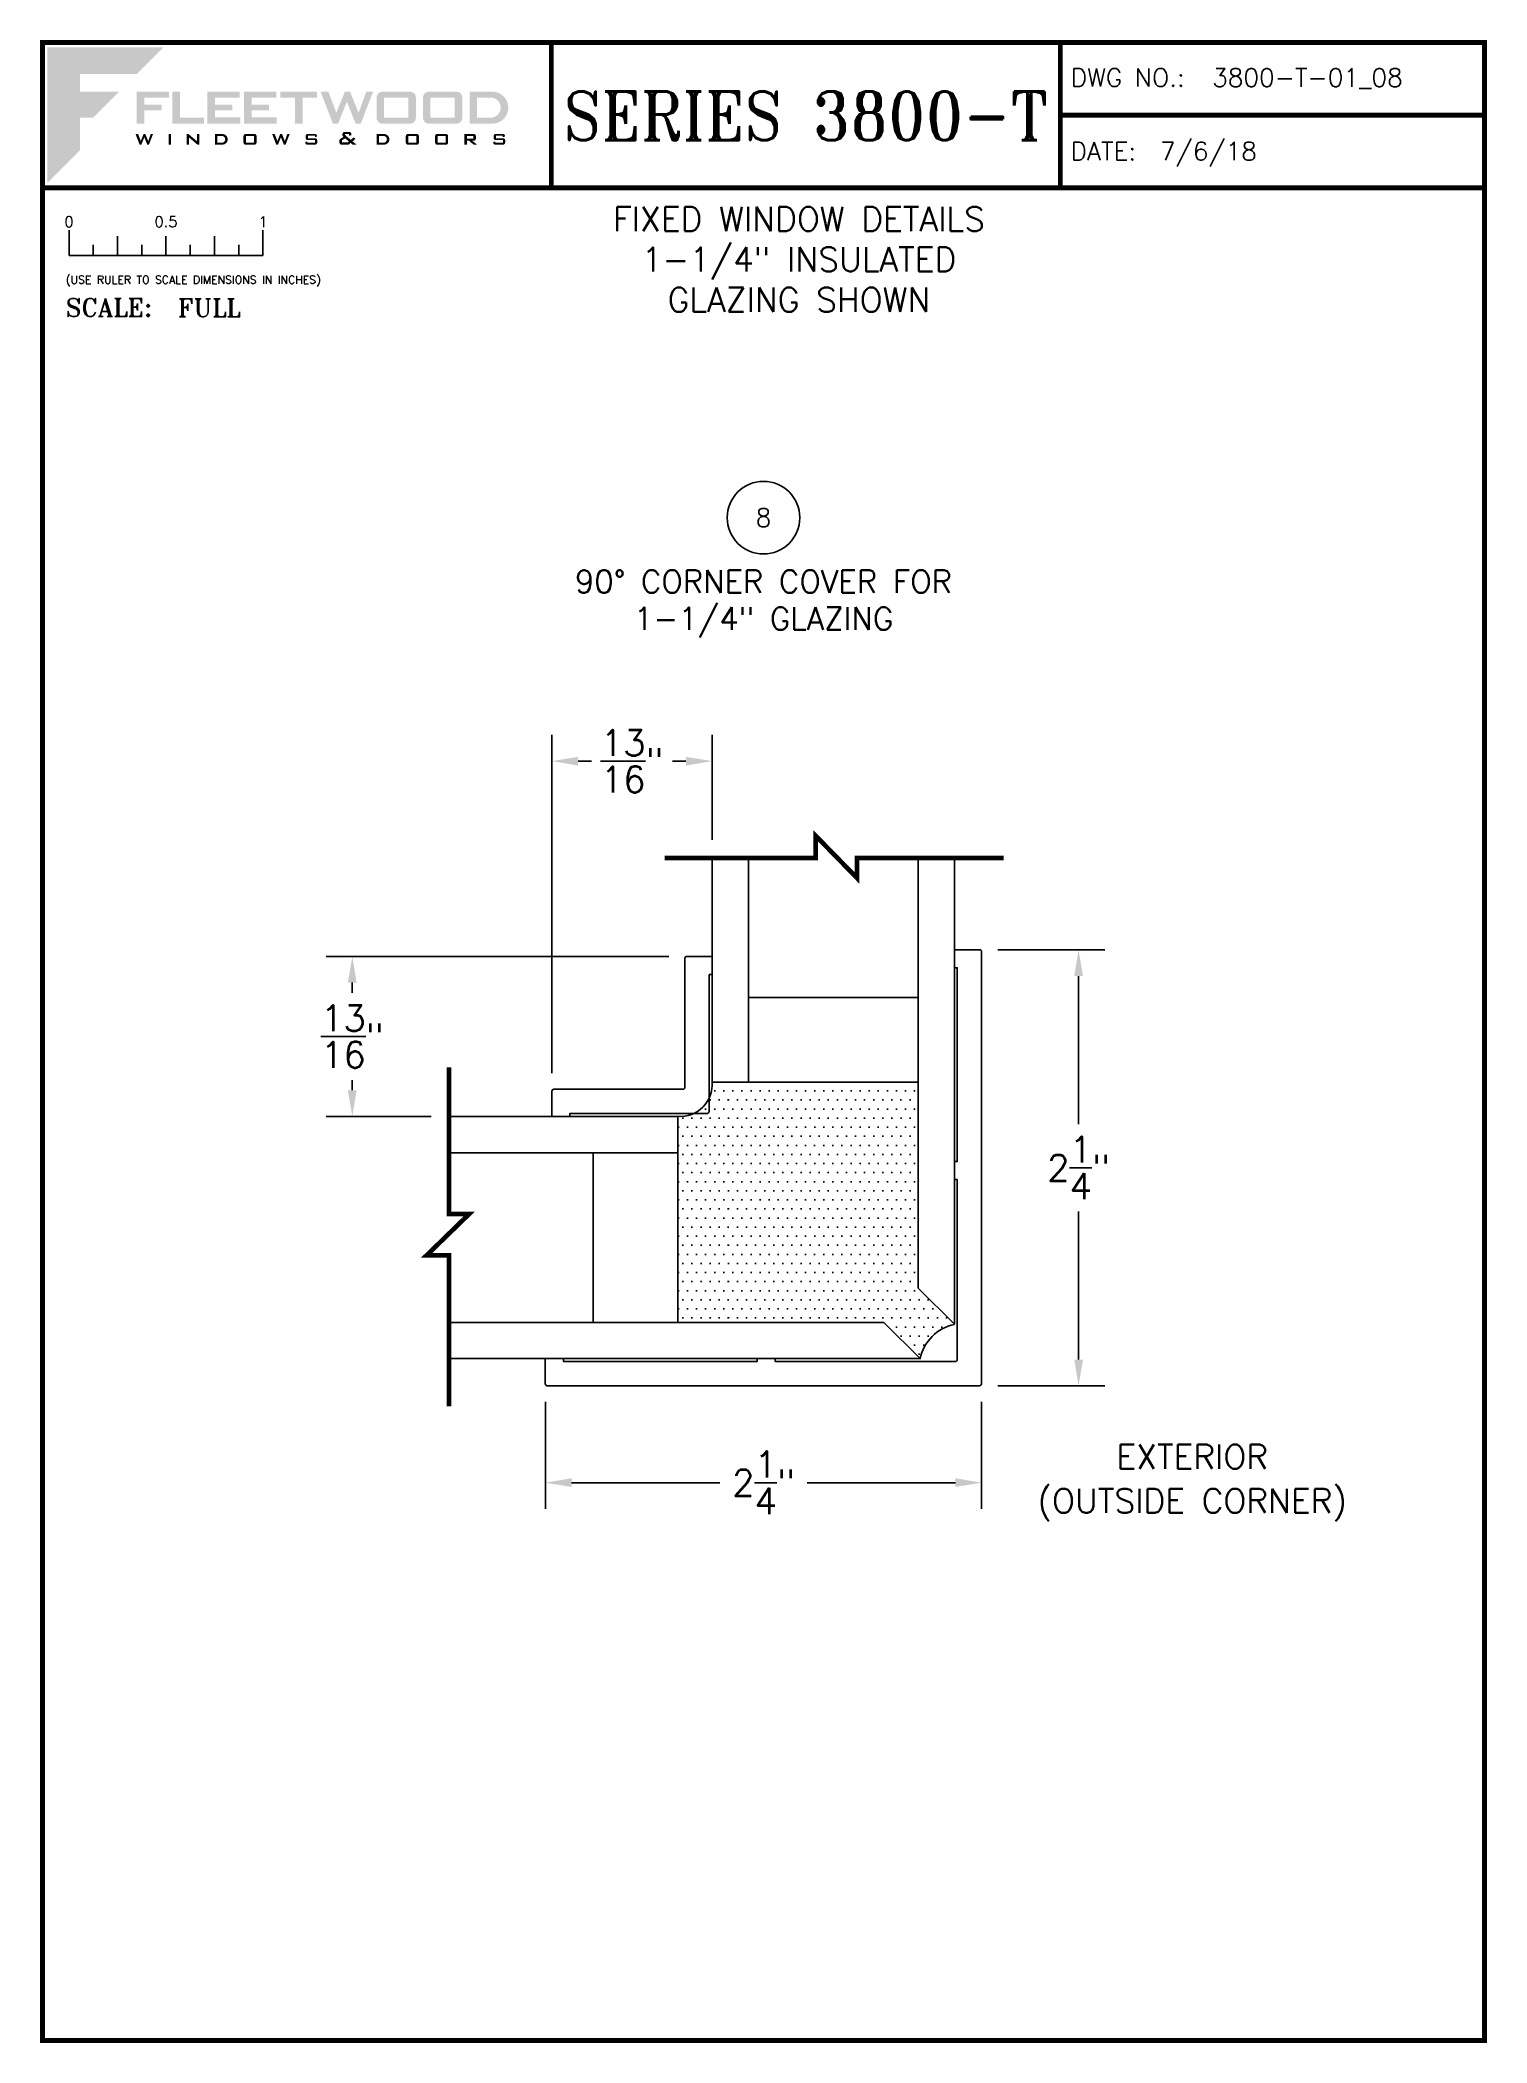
# Paper-space layout 'DETAIL 8' of a CAD drawing. Extents: x 0.3 to 7.8, y 0.1 to 10.4.
# The model-space entities are those that its viewports show. They can reach past a viewport. Long polylines and large blocks are cut down to what shows.
import ezdxf
from ezdxf.enums import TextEntityAlignment as Align

# ---------------------------------------------------------------- set-up
doc = ezdxf.new("R2010")
doc.units = 0
doc.header["$MEASUREMENT"] = 0
doc.layers.get('0').update_dxf_attribs({"linetype": 'CONTINUOUS'})
doc.layers.get('Defpoints').update_dxf_attribs({"linetype": 'CONTINUOUS'})
for name, color, linetype in [('ALUM-RED', 1, 'CONTINUOUS'), ('Ballons', 7, 'CONTINUOUS'), ('GLASS', 7, 'CONTINUOUS'), ('SEALANT', 8, 'CONTINUOUS'), ('TEXT', 7, 'CONTINUOUS')]:
    doc.layers.add(name, color=color, linetype=linetype)
doc.layers.add('VP', color=40, linetype='CONTINUOUS', plot=False)
doc.layers.get('VP').off()
doc.styles.add('ROMANS', font='romans')
doc.styles.add('ROMANT', font='romant')
doc.styles.add('SIMPLEX-094', font='simplex.shx', dxfattribs={"height": 0.094})
doc.styles.get("Standard").update_dxf_attribs({"font": 'simplex.shx'})
doc.dimstyles.new('FULL SCALE', dxfattribs={"dimscale": 0.75, "dimtxt": 0.18, "dimasz": 0.18, "dimexe": 0.18, "dimexo": 0.125, "dimgap": 0.09, "dimtad": 0, "dimtih": 1, "dimtoh": 1, "dimdec": 4, "dimzin": 0, "dimdsep": 46, "dimlunit": 4, "dimtxsty": 'Standard', "dimcen": 0.09, "dimadec": 0, "dimazin": 0, "dimtfac": 1, "dimtdec": 4, "dimtofl": 0, "dimtmove": 0, "dimatfit": 3, "dimfxl": 0, "dimtolj": 1, "dimtzin": 0, "dimarcsym": 0})

# ---------------------------------------------------------------- blocks, each defined once
blk = doc.blocks.new('sectball')
blk.add_circle((0, 0), 0.125)
blk.add_attdef('NO', text='', height=0.062).set_placement((0, 0), align=Align.MIDDLE_CENTER)
for tag, p in [('LINE1', (0, -0.2588)), ('LINE2', (0, -0.3864)), ('LINE3', (0, -0.5214))]:
    blk.add_attdef(tag, text='', height=0.078).set_placement(p, align=Align.CENTER)
blk = doc.blocks.new('*D252')
at = {"layer": 'Defpoints', "color": 0}
for p in [(5.147, 5.754), (5.147, 3.504), (5.657, 3.504)]:
    blk.add_point(p, dxfattribs=at)
at = {"layer": 'TEXT', "color": 0, "lineweight": -2}
for p, q in [((5.241, 5.754), (5.792, 5.754)), ((5.657, 5.619), (5.657, 4.854)), ((5.657, 3.639), (5.657, 4.404)), ((5.241, 3.504), (5.792, 3.504))]:
    blk.add_line(p, q, dxfattribs=at)
at = {"layer": 'TEXT', "color": 0}
for points in [[(5.635, 5.619), (5.68, 5.619), (5.657, 5.754)], [(5.635, 3.639), (5.68, 3.639), (5.657, 3.504)]]:
    blk.add_solid(points, dxfattribs=at)
at = {"layer": 'TEXT', "color": 0, "insert": (5.657, 4.629), "char_height": 0.135, "attachment_point": 5}
blk.add_mtext('\\A1;2{\\H1.000000x;\\S1/4;}"', dxfattribs=at)
blk = doc.blocks.new('Fleetwood_Logo_6-10-15')
h = blk.add_hatch(color=154)
h.dxf.hatch_style = 1
h.paths.add_polyline_path([(0.2526, -0.0017), (0.0019, -0.0017), (0.0019, -0.2942), (0.0725, -0.2236), (0.0725, -0.1535), (0.1007, -0.1535), (0.1567, -0.0976), (0.0725, -0.0976), (0.0725, -0.0596), (0.1946, -0.0596)])
h = blk.add_hatch(color=251)
h.dxf.hatch_style = 1
h.paths.add_polyline_path([(0.2487, -0.1256), (0.2112, -0.1256), (0.2112, -0.1102), (0.2647, -0.1102), (0.2647, -0.0976), (0.1946, -0.0976), (0.1946, -0.1667), (0.2112, -0.1667), (0.2112, -0.1377), (0.2487, -0.1377)])
h = blk.add_hatch(color=251)
h.dxf.hatch_style = 1
h.paths.add_polyline_path([(0.2886, -0.0976), (0.272, -0.0976), (0.272, -0.1667), (0.3401, -0.1667), (0.3401, -0.1535), (0.2886, -0.1535)])
h = blk.add_hatch(color=251)
h.dxf.hatch_style = 1
h.paths.add_polyline_path([(0.4175, -0.0976), (0.3474, -0.0976), (0.3474, -0.1667), (0.4185, -0.1667), (0.4185, -0.1534), (0.364, -0.1534), (0.364, -0.1377), (0.4015, -0.1377), (0.4015, -0.1256), (0.364, -0.1256), (0.364, -0.1102), (0.4175, -0.1102)])
h = blk.add_hatch(color=251)
h.dxf.hatch_style = 1
h.paths.add_polyline_path([(0.4965, -0.0976), (0.4264, -0.0976), (0.4264, -0.1667), (0.4975, -0.1667), (0.4975, -0.1534), (0.443, -0.1534), (0.443, -0.1377), (0.4804, -0.1377), (0.4804, -0.1256), (0.443, -0.1256), (0.443, -0.1102), (0.4965, -0.1102)])
h = blk.add_hatch(color=251)
h.dxf.hatch_style = 1
h.paths.add_polyline_path([(0.5842, -0.0976), (0.5054, -0.0976), (0.5054, -0.1102), (0.5365, -0.1102), (0.5365, -0.1667), (0.5531, -0.1667), (0.5531, -0.1102), (0.5842, -0.1102)])
h = blk.add_hatch(color=251)
h.dxf.hatch_style = 1
h.paths.add_polyline_path([(0.6089, -0.0976), (0.5921, -0.0976), (0.6188, -0.1667), (0.63, -0.1667), (0.6489, -0.1192), (0.6679, -0.1667), (0.6789, -0.1667), (0.7056, -0.0976), (0.6908, -0.0976), (0.6742, -0.1433), (0.6558, -0.0976), (0.6446, -0.0976), (0.6261, -0.1433)])
h = blk.add_hatch(color=251)
h.dxf.hatch_style = 1
h.paths.add_polyline_path([(0.7853, -0.0976), (0.726, -0.0976, 0.414214), (0.7133, -0.1102), (0.7133, -0.154, 0.414214), (0.726, -0.1667), (0.7853, -0.1667, 0.414214), (0.798, -0.154), (0.798, -0.1102, 0.414214)])
h.paths.add_polyline_path([(0.7819, -0.1102), (0.7819, -0.154), (0.7294, -0.154), (0.7294, -0.1102)], flags=16)
h = blk.add_hatch(color=251)
h.dxf.hatch_style = 1
h.paths.add_polyline_path([(0.8856, -0.0976), (0.8262, -0.0976, 0.414214), (0.8136, -0.1102), (0.8136, -0.154, 0.414214), (0.8262, -0.1667), (0.8856, -0.1667, 0.414214), (0.8982, -0.154), (0.8982, -0.1102, 0.414214)])
h.paths.add_polyline_path([(0.8822, -0.1102), (0.8822, -0.154), (0.8296, -0.154), (0.8296, -0.1102)], flags=16)
h = blk.add_hatch(color=251)
h.dxf.hatch_style = 1
h.paths.add_polyline_path([(0.9632, -0.0976), (0.914, -0.0976), (0.914, -0.1667), (0.9632, -0.1667, 1)])
h.paths.add_polyline_path([(0.9301, -0.1102), (0.9593, -0.1102, -1), (0.9593, -0.154), (0.9301, -0.154)], flags=16)
h = blk.add_hatch(color=7)
h.dxf.hatch_style = 1
h.paths.add_polyline_path([(0.2301, -0.1891), (0.2251, -0.1891), (0.2196, -0.2043), (0.2134, -0.1891), (0.2097, -0.1891), (0.2035, -0.2043), (0.1978, -0.1891), (0.1922, -0.1891), (0.2011, -0.2121), (0.2048, -0.2121), (0.2112, -0.1963), (0.2175, -0.2121), (0.2212, -0.2121)])
h = blk.add_hatch(color=7)
h.dxf.hatch_style = 1
h.paths.add_polyline_path([(0.2691, -0.1891), (0.2637, -0.1891), (0.2637, -0.2118), (0.2637, -0.2121), (0.2691, -0.2121)])
h = blk.add_hatch(color=7)
h.dxf.hatch_style = 1
h.paths.add_polyline_path([(0.3077, -0.1964), (0.3259, -0.2121), (0.3298, -0.2121), (0.3298, -0.1891), (0.325, -0.1891), (0.325, -0.2047), (0.3067, -0.1891), (0.3029, -0.1891), (0.3029, -0.2121), (0.3077, -0.2121)])
h = blk.add_hatch(color=7)
h.dxf.hatch_style = 1
h.paths.add_polyline_path([(0.3801, -0.1891), (0.3637, -0.1891), (0.3637, -0.2121), (0.3801, -0.2121, 1)])
h.paths.add_polyline_path([(0.3691, -0.2079), (0.3691, -0.1933), (0.3788, -0.1933, -1), (0.3788, -0.2079)], flags=16)
h = blk.add_hatch(color=7)
h.dxf.hatch_style = 1
h.paths.add_polyline_path([(0.4537, -0.2079), (0.4537, -0.1933, 0.414214), (0.4495, -0.1891), (0.4297, -0.1891, 0.414214), (0.4255, -0.1933), (0.4255, -0.2079, 0.414214), (0.4297, -0.2121), (0.4495, -0.2121, 0.414214)])
h.paths.add_polyline_path([(0.4308, -0.2079), (0.4308, -0.1933), (0.4484, -0.1933), (0.4484, -0.2079)], flags=16)
h = blk.add_hatch(color=7)
h.dxf.hatch_style = 1
h.paths.add_polyline_path([(0.5253, -0.1891), (0.5203, -0.1891), (0.5148, -0.2043), (0.5087, -0.1891), (0.5049, -0.1891), (0.4988, -0.2043), (0.493, -0.1891), (0.4874, -0.1891), (0.4963, -0.2121), (0.5001, -0.2121), (0.5064, -0.1963), (0.5127, -0.2121), (0.5164, -0.2121)])
h = blk.add_hatch(color=7)
h.dxf.hatch_style = 1
h.paths.add_polyline_path([(0.5801, -0.1891), (0.5643, -0.1891, 0.414214), (0.56, -0.1933), (0.56, -0.1981, 0.414214), (0.5643, -0.2024), (0.58, -0.2024), (0.58, -0.2078), (0.5637, -0.2078), (0.5637, -0.2052), (0.5591, -0.2062), (0.5591, -0.2078, 0.414214), (0.5634, -0.2121), (0.5805, -0.2121, 0.414214), (0.5848, -0.2078), (0.5848, -0.2024, 0.414214), (0.5805, -0.1982), (0.5648, -0.1982), (0.5648, -0.193), (0.5798, -0.193), (0.5798, -0.1958), (0.5843, -0.1948), (0.5843, -0.1933, 0.414214)])
h = blk.add_hatch(color=7)
h.dxf.hatch_style = 1
h.paths.add_polyline_path([(0.645, -0.1913, -0.222262), (0.6447, -0.1906), (0.6447, -0.1892), (0.6535, -0.1892), (0.6535, -0.193), (0.6587, -0.1918), (0.6587, -0.189, 0.414214), (0.6544, -0.1847), (0.6437, -0.1847, 0.414214), (0.6394, -0.189), (0.6394, -0.1922, 0.222262), (0.6407, -0.1948), (0.6415, -0.1955), (0.6345, -0.1998, 0.260684), (0.6329, -0.2027), (0.6329, -0.2078, 0.414214), (0.6372, -0.2121), (0.6514, -0.2121, 0.17577), (0.6536, -0.2113), (0.657, -0.2085), (0.6614, -0.2121), (0.6699, -0.2121), (0.6613, -0.2049), (0.6676, -0.1997), (0.6637, -0.1964), (0.6574, -0.2017)])
h.paths.add_polyline_path([(0.6532, -0.2052), (0.6509, -0.2072, -0.17577), (0.6502, -0.2074), (0.6382, -0.2074), (0.6382, -0.2033, -0.260684), (0.6387, -0.2025), (0.6451, -0.1985)], flags=16)
h = blk.add_hatch(color=7)
h.dxf.hatch_style = 1
h.paths.add_polyline_path([(0.7294, -0.1891), (0.713, -0.1891), (0.713, -0.2121), (0.7294, -0.2121, 1)])
h.paths.add_polyline_path([(0.7184, -0.2079), (0.7184, -0.1933), (0.7281, -0.1933, -1), (0.7281, -0.2079)], flags=16)
h = blk.add_hatch(color=7)
h.dxf.hatch_style = 1
h.paths.add_polyline_path([(0.8045, -0.2079), (0.8045, -0.1933, 0.414214), (0.8003, -0.1891), (0.7805, -0.1891, 0.414214), (0.7763, -0.1933), (0.7763, -0.2079, 0.414214), (0.7805, -0.2121), (0.8003, -0.2121, 0.414214)])
h.paths.add_polyline_path([(0.7816, -0.2079), (0.7816, -0.1933), (0.7992, -0.1933), (0.7992, -0.2079)], flags=16)
h = blk.add_hatch(color=7)
h.dxf.hatch_style = 1
h.paths.add_polyline_path([(0.8678, -0.2079), (0.8678, -0.1933, 0.414214), (0.8636, -0.1891), (0.8438, -0.1891, 0.414214), (0.8396, -0.1933), (0.8396, -0.2079, 0.414214), (0.8438, -0.2121), (0.8636, -0.2121, 0.414214)])
h.paths.add_polyline_path([(0.8449, -0.2079), (0.8449, -0.1933), (0.8624, -0.1933), (0.8624, -0.2079)], flags=16)
h = blk.add_hatch(color=7)
h.dxf.hatch_style = 1
h.paths.add_polyline_path([(0.9277, -0.1993), (0.9277, -0.1933, 0.414214), (0.9235, -0.1891), (0.9028, -0.1891), (0.9028, -0.2121), (0.9082, -0.2121), (0.9082, -0.2035), (0.9131, -0.2035), (0.9224, -0.2121), (0.9303, -0.2121), (0.9197, -0.2035), (0.9235, -0.2035, 0.414214)])
h.paths.add_polyline_path([(0.9082, -0.1993), (0.9082, -0.1933), (0.9214, -0.1933, -0.414214), (0.9224, -0.1943), (0.9224, -0.1983, -0.414214), (0.9214, -0.1993)], flags=16)
h = blk.add_hatch(color=7)
h.dxf.hatch_style = 1
h.paths.add_polyline_path([(0.9867, -0.1982), (0.971, -0.1982), (0.971, -0.193), (0.9859, -0.193), (0.9859, -0.1958), (0.9905, -0.1948), (0.9905, -0.1933, 0.414214), (0.9863, -0.1891), (0.9705, -0.1891, 0.414214), (0.9662, -0.1933), (0.9662, -0.1981, 0.414214), (0.9705, -0.2024), (0.9862, -0.2024), (0.9862, -0.2078), (0.9699, -0.2078), (0.9699, -0.2052), (0.9653, -0.2062), (0.9653, -0.2078, 0.414214), (0.9696, -0.2121), (0.9867, -0.2121, 0.414214), (0.991, -0.2078), (0.991, -0.2024, 0.414214)])
blk = doc.blocks.new('A-SIZE_P')
at = {"const_width": 0.025}
blk.add_lwpolyline([(0.313, 0.125), (7.751, 0.125), (7.751, 10.437), (0.313, 10.437)], close=True, dxfattribs=at)
for points in [[(2.938, 10.437), (2.938, 9.687)], [(5.563, 10.437), (5.563, 9.687)], [(5.563, 10.062), (7.751, 10.062)], [(0.313, 9.687), (7.751, 9.687)]]:
    blk.add_lwpolyline(points, dxfattribs=at)
at = {"xscale": 2.387023416083395, "yscale": 2.387023416083395, "zscale": 2.387023416083395}
blk.add_blockref('Fleetwood_Logo_6-10-15', (0.334, 10.416), dxfattribs=at)
for s, style, p in [('DWG NO.:', 'SIMPLEX-094', (5.617, 10.209)), ('DATE:', 'SIMPLEX-094', (5.616, 9.829)), ('SCALE:', 'ROMANT', (0.433, 9.022))]:
    blk.add_text(s, height=0.094, dxfattribs=dict(style=style)).set_placement(p)
for tag, p, style in [('DWG_NO', (6.346, 10.209), 'SIMPLEX-094'), ('DATE', (6.077, 9.829), 'SIMPLEX-094'), ('SCALE', (1.011, 9.02), 'ROMANT')]:
    blk.add_attdef(tag, p, '', height=0.094, dxfattribs=dict(style=style))
for tag, height, style, width, p, p2 in [('DWG_NO_F', 0.094, 'SIMPLEX-094', 1.745692, (6.347, 10.209), (7.683, 10.209)), ('PRODUCT', 0.25, 'ROMANT', 1.390728, (3.001, 9.934), (5.5, 9.934))]:
    blk.add_attdef(tag, text='', height=height, dxfattribs=dict(style=style, width=width)).set_placement(p, p2, align=Align.FIT)
blk = doc.blocks.new('Full')
for p, q in [((0.137, -0.219), (0.137, -0.35)), ((0.262, -0.294), (0.262, -0.35)), ((0.387, -0.249), (0.387, -0.35)), ((0.512, -0.294), (0.512, -0.35)), ((0.637, -0.249), (0.637, -0.35)), ((0.762, -0.294), (0.762, -0.35)), ((0.887, -0.249), (0.887, -0.35)), ((1.012, -0.294), (1.012, -0.35)), ((1.137, -0.219), (1.137, -0.35)), ((0.137, -0.35), (1.137, -0.35))]:
    blk.add_line(p, q)
for s, p in [('0', (0.137, -0.219)), ('0.5', (0.637, -0.219)), ('1', (1.137, -0.219))]:
    blk.add_text(s, height=0.055).set_placement(p, align=Align.BOTTOM_CENTER)
at = {"style": 'ROMANS'}
blk.add_text('(USE RULER TO SCALE DIMENSIONS IN INCHES)', height=0.04115, dxfattribs=at).set_placement((0.12, -0.495))
blk = doc.blocks.new('*D253')
at = {"layer": 'Defpoints', "color": 0}
for p in [(2.907, 3.514), (5.157, 3.514), (5.157, 3.004)]:
    blk.add_point(p, dxfattribs=at)
at = {"layer": 'TEXT', "color": 0, "lineweight": -2}
for p, q in [((2.907, 3.421), (2.907, 2.869)), ((5.157, 3.421), (5.157, 2.869)), ((3.042, 3.004), (3.807, 3.004)), ((5.022, 3.004), (4.257, 3.004))]:
    blk.add_line(p, q, dxfattribs=at)
at = {"layer": 'TEXT', "color": 0}
for points in [[(3.042, 3.027), (3.042, 2.982), (2.907, 3.004)], [(5.022, 3.027), (5.022, 2.982), (5.157, 3.004)]]:
    blk.add_solid(points, dxfattribs=at)
at = {"layer": 'TEXT', "color": 0, "insert": (4.032, 3.004), "char_height": 0.135, "attachment_point": 5}
blk.add_mtext('\\A1;2{\\H1.000000x;\\S1/4;}"', dxfattribs=at)
blk = doc.blocks.new('*D254')
at = {"layer": 'Defpoints', "color": 0}
for p in [(3.767, 6.728), (3.767, 6.228), (2.941, 5.024)]:
    blk.add_point(p, dxfattribs=at)
at = {"layer": 'TEXT', "color": 0, "lineweight": -2}
for p, q in [((2.941, 5.118), (2.941, 6.863)), ((3.767, 6.322), (3.767, 6.863)), ((3.076, 6.728), (3.145, 6.728)), ((3.632, 6.728), (3.563, 6.728))]:
    blk.add_line(p, q, dxfattribs=at)
at = {"layer": 'TEXT', "color": 0}
for points in [[(3.076, 6.75), (3.076, 6.705), (2.941, 6.728)], [(3.632, 6.75), (3.632, 6.705), (3.767, 6.728)]]:
    blk.add_solid(points, dxfattribs=at)
at = {"layer": 'TEXT', "color": 0, "insert": (3.354, 6.728), "char_height": 0.135, "attachment_point": 5}
blk.add_mtext('\\A1;{\\H1.000000x;\\S13/16;}"', dxfattribs=at)
blk = doc.blocks.new('*D255')
at = {"layer": 'Defpoints', "color": 0}
for p in [(3.637, 5.72), (1.911, 4.894), (2.411, 4.894)]:
    blk.add_point(p, dxfattribs=at)
at = {"layer": 'TEXT', "color": 0, "lineweight": -2}
for p, q in [((3.543, 5.72), (1.776, 5.72)), ((1.911, 5.585), (1.911, 5.532)), ((1.911, 5.029), (1.911, 5.082)), ((2.317, 4.894), (1.776, 4.894))]:
    blk.add_line(p, q, dxfattribs=at)
at = {"layer": 'TEXT', "color": 0}
for points in [[(1.888, 5.585), (1.933, 5.585), (1.911, 5.72)], [(1.888, 5.029), (1.933, 5.029), (1.911, 4.894)]]:
    blk.add_solid(points, dxfattribs=at)
at = {"layer": 'TEXT', "color": 0, "insert": (1.911, 5.307), "char_height": 0.135, "attachment_point": 5}
blk.add_mtext('\\A1;{\\H1.000000x;\\S13/16;}"', dxfattribs=at)

msp = doc.modelspace()

# ---------------------------------------------------------------- hatches: boundary and pattern name
at = {"layer": 'SEALANT'}
h = msp.add_hatch(dxfattribs=at)
h.set_pattern_fill('DOTS', color=256, scale=0.75, style=0)
h.set_pattern_definition([(0, (-29.62046, -5.736734), (0.0234375, 0.046875), [0, -0.046875])])
edge = h.paths.add_edge_path()
edge.add_line((-12.443, -1.884), (-12.443, -2.072))
edge.add_line((-12.443, -2.072), (-12.443, -2.947))
edge.add_line((-12.443, -2.947), (-11.381, -2.947))
edge.add_line((-11.381, -2.947), (-11.193, -3.134))
edge.add_arc((-10.971, -3.18), 0.227, 101.6532, 168.3468, ccw=False)
edge.add_line((-11.017, -2.957), (-11.204, -2.77))
edge.add_line((-11.204, -2.77), (-11.204, -1.707))
edge.add_line((-11.204, -1.707), (-12.079, -1.707))
edge.add_line((-12.079, -1.707), (-12.267, -1.707))
edge.add_arc((-12.431, -1.719), 0.165, -94.1284, 4.1284, ccw=False)

# ---------------------------------------------------------------- linework, layer by layer
at = {"layer": 'ALUM-RED'}
for points in [[(-11.941, -3.134), (-12.034, -3.134), (-12.034, -3.149), (-13.034, -3.149), (-13.034, -3.134), (-13.127, -3.134), (-13.127, -3.264, 0.414214), (-13.117, -3.274), (-10.887, -3.274, 0.414214), (-10.877, -3.264), (-10.877, -1.034, 0.414214), (-10.887, -1.024), (-11.017, -1.024), (-11.017, -1.117), (-11.002, -1.117), (-11.002, -2.117), (-11.017, -2.117), (-11.017, -2.21), (-11.002, -2.21), (-11.002, -3.139, -0.414214), (-11.012, -3.149), (-11.941, -3.149)], [(-12.282, -1.151), (-12.267, -1.151), (-12.267, -1.058), (-12.397, -1.058, 0.414214), (-12.407, -1.068), (-12.407, -1.734, -0.414214), (-12.417, -1.744), (-13.083, -1.744, 0.414214), (-13.093, -1.754), (-13.093, -1.884), (-13, -1.884), (-13, -1.869), (-12.292, -1.869, 0.414214), (-12.282, -1.859)]]:
    msp.add_lwpolyline(points, format="xyb", close=True, dxfattribs=at)
at = {"layer": 'GLASS', "const_width": 0.024}
for points in [[(-12.512, -0.551), (-11.733, -0.551), (-11.733, -0.435), (-11.52, -0.653), (-11.52, -0.551), (-10.762, -0.551)], [(-13.623, -3.38), (-13.623, -2.601), (-13.739, -2.601), (-13.52, -2.388), (-13.623, -2.388), (-13.623, -1.63)]]:
    msp.add_lwpolyline(points, dxfattribs=at)
at = {"layer": 'GLASS'}
for points in [[(-12.267, -0.551), (-12.267, -1.707), (-12.079, -1.707), (-12.079, -0.551)], [(-11.017, -0.551), (-11.017, -2.957), (-11.204, -2.77), (-11.204, -0.551)], [(-12.079, -1.27), (-11.204, -1.27)], [(-12.079, -1.707), (-11.204, -1.707)], [(-13.623, -1.884), (-12.443, -1.884), (-12.443, -2.072), (-13.623, -2.072)], [(-12.88, -2.072), (-12.88, -2.947)], [(-12.443, -2.072), (-12.443, -2.947)], [(-13.623, -2.947), (-11.381, -2.947), (-11.193, -3.134), (-13.623, -3.134)]]:
    msp.add_lwpolyline(points, dxfattribs=at)
at = {"layer": 'SEALANT'}
for centre, radius, start, end in [((-12.431, -1.719), 0.165, 265.8716, 4.1284), ((-10.971, -3.18), 0.227, 101.6532, 168.3468)]:
    msp.add_arc(centre, radius, start, end, dxfattribs=at)

psp = doc.layouts.new('DETAIL 8')

# ---------------------------------------------------------------- block references
at = {"layer": 'Ballons'}
ref = psp.add_blockref('A-SIZE_P', (0, 0), dxfattribs=at)
ref.add_attrib('DATE', '7/6/18', (6.07741, 9.82884), dxfattribs={"layer": '0', "height": 0.094, "style": 'SIMPLEX-094'})
ref.add_attrib('SCALE', 'FULL', (1.01101, 9.02035), dxfattribs={"layer": '0', "height": 0.094, "style": 'ROMANT'})
ref.add_attrib('PRODUCT', 'SERIES 3800-T', dxfattribs={"layer": '0', "height": 0.25, "style": 'ROMANT', "width": 0.807692}).set_placement((3.0005, 9.93352), (5.5005, 9.93352), align=Align.FIT)
ref.add_attrib('DWG_NO', '3800-T-01_08', (6.34634, 10.20879), dxfattribs={"layer": '0', "height": 0.094, "style": 'SIMPLEX-094'})
psp.add_blockref('Full', (0.313, 9.687), dxfattribs=at)
at = {"layer": 'TEXT', "xscale": 1.5, "yscale": 1.5, "zscale": 1.5}
psp.add_blockref('sectball', (4.032, 7.98455), dxfattribs=at).add_auto_attribs({'NO': '8', 'LINE1': '90%%D CORNER COVER FOR', 'LINE2': '1-1/4" GLAZING'})

# ---------------------------------------------------------------- texts
at = {"layer": 'TEXT'}
for s, p in [('EXTERIOR', (6.24392, 3.13815)), ('(OUTSIDE CORNER)', (6.24392, 2.91023))]:
    psp.add_text(s, height=0.125, dxfattribs=at).set_placement(p, align=Align.MIDDLE_CENTER)
at = {"layer": 'TEXT', "insert": (4.21519, 9.31763), "char_height": 0.125, "width": 3.2418977, "attachment_point": 5}
psp.add_mtext('\\A1;FIXED WINDOW DETAILS\\P1-1/4" INSULATED\\PGLAZING SHOWN', dxfattribs=at)

# ---------------------------------------------------------------- dimensions: what is measured, and where the dimension line sits
at = {"layer": 'TEXT'}
dim = psp.add_linear_dim(base=(3.767, 6.72787), p1=(2.941, 5.02426), p2=(3.767, 6.22787), angle=180, dimstyle='FULL SCALE', dxfattribs=at)
dim.commit()
dim.dimension.update_dxf_attribs({"geometry": '*D254', "text_midpoint": (3.354, 6.72787)})
for base, p1, p2, angle, picture, middle in [((1.91058, 4.89426), (3.637, 5.72026), (2.41058, 4.89426), 90, '*D255', (1.91058, 5.30726)), ((5.657, 3.50426), (5.147, 5.75426), (5.147, 3.50426), 90, '*D252', (5.657, 4.62926)), ((5.157, 3.00426), (2.907, 3.51426), (5.157, 3.51426), 180, '*D253', (4.032, 3.00426))]:
    dim = psp.add_linear_dim(base=base, p1=p1, p2=p2, angle=angle, dimstyle='FULL SCALE', dxfattribs=at)
    dim.commit()
    dim.dimension.update_dxf_attribs({"geometry": picture, "text_midpoint": middle, "dimtype": 160})

# ---------------------------------------------------------------- viewports
at = {"layer": 'VP'}
psp.add_viewport(center=(4.01122, 4.73038), size=(3.77262, 3.3919114), view_center_point=(-12.02231, -2.04812), view_height=3.3919114, dxfattribs=at)

doc.saveas('drawing.dxf')
